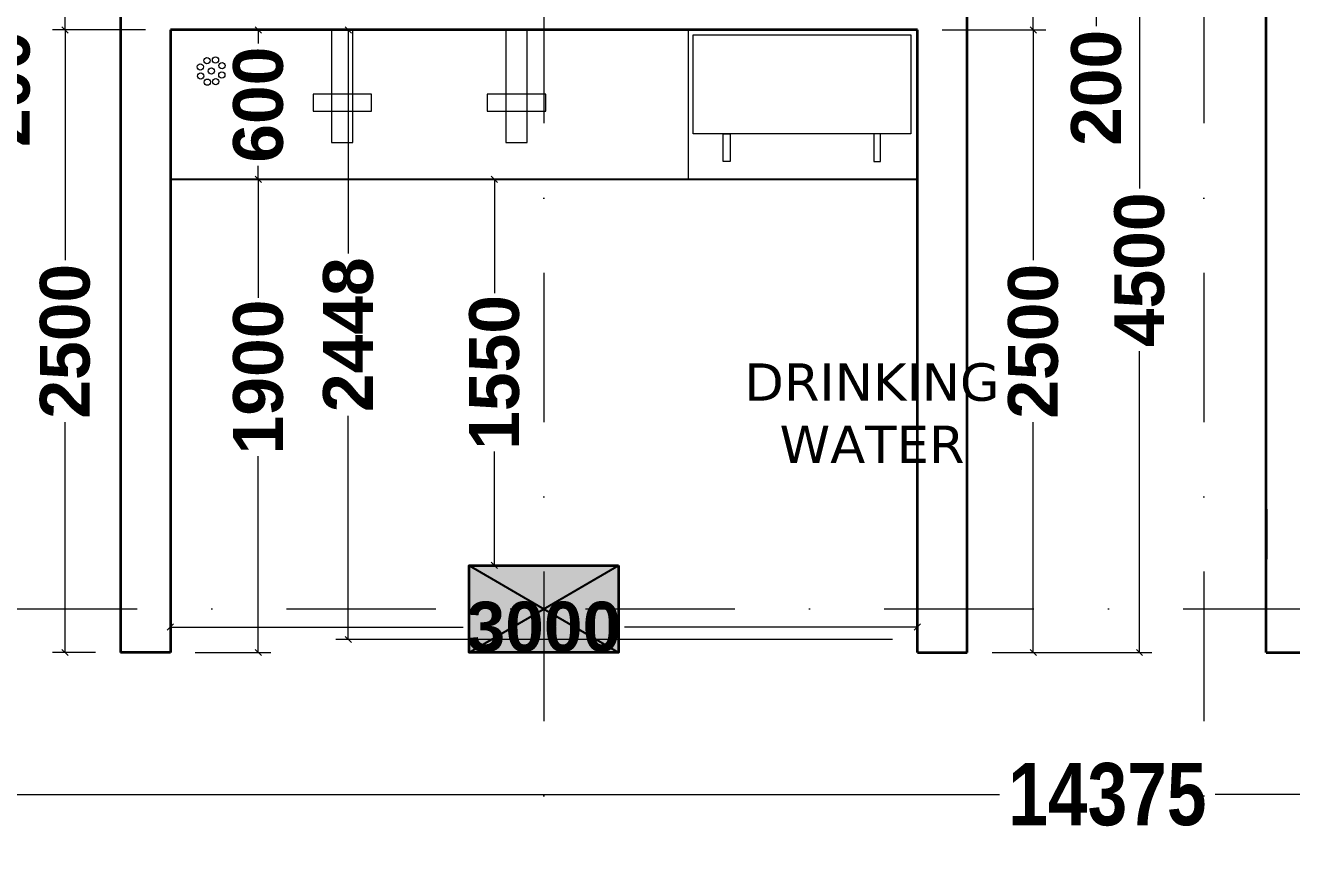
# Model space of a CAD drawing. Header units: millimetres. Extents: x -3092155 to 4513934, y -12317808 to 1850003.
# Drawn here: x -384417 to -379332, y -5682594 to -5679308 of the extents above; entities that cross this region are included whole.
import ezdxf

# ---------------------------------------------------------------- set-up
doc = ezdxf.new("R2010")
doc.units = ezdxf.units.MM
doc.header["$LTSCALE"] = 2
doc.header["$MEASUREMENT"] = 0
doc.header["$PDMODE"] = 34
doc.header["$PDSIZE"] = 500
doc.linetypes.add('DASHDOT', pattern=[1, 0.5, -0.25, 0, -0.25])
for name, color, linetype, lineweight in [('coloumn', 10, 'Continuous', 35), ('D DIM', 250, 'Continuous', 9), ('FIXTURE', 252, 'Continuous', 0), ('GRID', 251, 'DASHDOT', 5), ('TEXT', 7, 'Continuous', 13), ('toi.dim.', 214, 'Continuous', 9), ('WAll', 250, 'Continuous', 35)]:
    doc.layers.add(name, color=color, linetype=linetype, lineweight=lineweight)
doc.styles.add('INNER DIM', font='ARIALNB.TTF', dxfattribs={"height": 250})
doc.styles.add('int dim', font='arialbd.ttf', dxfattribs={"height": 200})
doc.styles.add('style2', font='verdana.ttf')
doc.dimstyles.new('INNER DIM', dxfattribs={"dimscale": 0, "dimtxt": 250, "dimasz": 100, "dimexe": 50, "dimexo": 50, "dimgap": 50, "dimtad": 0, "dimdec": 0, "dimzin": 0, "dimdsep": 46, "dimtxsty": 'INNER DIM', "dimblk": 'ARCHTICK', "dimcen": 100, "dimdle": 50, "dimclrd": 256, "dimclre": 256, "dimclrt": 256, "dimadec": 0, "dimazin": 0, "dimtfac": 1, "dimtdec": 0, "dimtix": 1, "dimtmove": 2, "dimatfit": 3, "dimfxl": 50, "dimfxlon": 1, "dimtolj": 1, "dimtzin": 0, "dimlwd": -1, "dimlwe": -1, "dimarcsym": 1})
doc.dimstyles.new('toilet detail', dxfattribs={"dimtxt": 150, "dimasz": 25, "dimexe": 50, "dimexo": 100, "dimgap": 25, "dimtad": 0, "dimdec": 0, "dimzin": 3, "dimdsep": 46, "dimtxsty": 'int dim', "dimblk": 'OBLIQUE', "dimcen": 90, "dimclrd": 214, "dimclre": 214, "dimclrt": 256, "dimadec": 0, "dimazin": 0, "dimtfac": 1, "dimtdec": 0, "dimtofl": 0, "dimtmove": 1, "dimatfit": 3, "dimfxl": 1, "dimfrac": 1, "dimtolj": 1, "dimtzin": 0, "dimlwd": -1, "dimlwe": -1, "dimarcsym": 1})

# ---------------------------------------------------------------- blocks, each defined once
blk = doc.blocks.new('_ArchTick')
at = {"color": 0, "linetype": 'ByBlock', "const_width": 0.15}
blk.add_lwpolyline([(-0.5, -0.5), (0.5, 0.5)], dxfattribs=at)
blk = doc.blocks.new('*D207')
at = {"layer": 'D DIM', "ltscale": 100, "transparency": 16777216}
for p, q in [((-387259.7111626677, -5682346.702719184), (-387259.7111626677, -5682446.702719184)), ((-372884.7111909318, -5682346.702719184), (-372884.7111909318, -5682446.702719184)), ((-387309.7111626677, -5682396.702719184), (-380504.714587441, -5682396.702719184)), ((-372834.7111909318, -5682396.702719184), (-379639.7077661586, -5682396.702719184))]:
    blk.add_line(p, q, dxfattribs=at)
at = {"layer": 'Defpoints', "color": 0, "lineweight": 50, "ltscale": 100, "transparency": 16777216}
for p in [(-372884.7111909318, -5681826.23265636), (-387259.7111626677, -5681887.129141805), (-372884.7111909318, -5682396.702719184)]:
    blk.add_point(p, dxfattribs=at)
at = {"layer": 'D DIM', "ltscale": 100, "transparency": 16777216, "xscale": 100, "yscale": 100, "zscale": 100, "rotation": 180}
blk.add_blockref('_ArchTick', (-387259.7111626677, -5682396.702719184), dxfattribs=at)
at = {"layer": 'D DIM', "ltscale": 100, "transparency": 16777216, "xscale": 100, "yscale": 100, "zscale": 100}
blk.add_blockref('_ArchTick', (-372884.7111909318, -5682396.702719184), dxfattribs=at)
at = {"layer": 'D DIM', "ltscale": 100, "transparency": 16777216, "insert": (-380072.2111767998, -5682396.702719184), "char_height": 250, "attachment_point": 5, "style": 'INNER DIM'}
blk.add_mtext('\\A1;14375', dxfattribs=at)
blk = doc.blocks.new('*D730')
at = {"layer": 'D DIM', "ltscale": 100, "transparency": 16777216}
for p, q in [((-438689.0668657003, 360.6453613601625), (-438689.0668657003, 460.6453613601625)), ((998.7644366729072, 360.6453613601623), (998.7644366729072, 460.6453613601623)), ((1048.764436672907, 410.6453613601623), (-438739.0668657003, 410.6453613601623))]:
    blk.add_line(p, q, dxfattribs=at)
at = {"layer": 'Defpoints', "color": 0, "lineweight": 50, "ltscale": 100, "transparency": 16777216}
for p in [(-438689.0668657003, 410.6453613601623), (998.7644366729072, -0.0061451550573111), (-438689.0668657006, -5723126.232655427)]:
    blk.add_point(p, dxfattribs=at)
at = {"layer": 'D DIM', "ltscale": 100, "transparency": 16777216, "xscale": 100, "yscale": 100, "zscale": 100, "rotation": 180}
blk.add_blockref('_ArchTick', (-438689.0668657003, 410.6453613601623), dxfattribs=at)
at = {"layer": 'D DIM', "ltscale": 100, "transparency": 16777216, "xscale": 100, "yscale": 100, "zscale": 100}
blk.add_blockref('_ArchTick', (998.7644366729072, 410.6453613601623), dxfattribs=at)
at = {"layer": 'D DIM', "ltscale": 100, "transparency": 16777216, "insert": (1326.455259555951, 835.181085795164), "char_height": 250, "attachment_point": 5, "style": 'INNER DIM'}
blk.add_mtext('\\A1;439688', dxfattribs=at)
blk = doc.blocks.new('F.F')
at = {"layer": 'coloumn', "ltscale": 100}
blk.add_hatch(color=256, dxfattribs=at).paths.add_polyline_path([(-154655.3270420865, -5834806.198561393), (-154655.3270420865, -5835156.198561394), (-155255.3270420865, -5835156.198561394), (-155255.3270420865, -5834806.198561393)])
at = {"layer": 'coloumn', "lineweight": 25, "ltscale": 100}
for p, q in [((-155255.3270420865, -5835156.198561394), (-154655.3270420865, -5834806.198561393)), ((-155255.3270420865, -5834806.198561393), (-154655.3270420865, -5835156.198561394))]:
    blk.add_line(p, q, dxfattribs=at)
at = {"layer": 'coloumn', "ltscale": 100}
blk.add_lwpolyline([(-154655.3270420865, -5834806.198561393), (-154655.3270420865, -5835156.198561394), (-155255.3270420865, -5835156.198561394), (-155255.3270420865, -5834806.198561393)], close=True, dxfattribs=at)
blk = doc.blocks.new('A$C74D42F1A')
at = {"layer": 'FIXTURE', "ltscale": 0.75}
for p, q in [((599.6277170558457, 918.7278344547376), (-0.0040680393576622, 918.7278344547376)), ((-0.0040680393576622, 918.7278344547376), (-0.0040680393576622, 0.0028340416029096)), ((599.6277170558457, 0.0028340416029096), (599.6277170558457, 918.7278344547376)), ((580.2349385488777, 893.2600983036682), (183.1923611788079, 893.2600983036682)), ((183.1923611788079, 893.2600983036682), (183.1923611788079, 19.36302976496518)), ((580.2349385488777, 19.36302976496518), (580.2349385488777, 893.2600983036682)), ((71.8563791946508, 745.0756038846448), (71.8563791946508, 772.0997016895562)), ((71.8563791946508, 772.0997016895562), (183.1923611788079, 772.0997016895562)), ((183.1923611788079, 772.0997016895562), (183.1923611788079, 745.0756038846448)), ((183.1923611788079, 745.0756038846448), (71.8563791946508, 745.0756038846448)), ((183.1923611788079, 167.5475241821259), (71.8563791946508, 167.5475241821259)), ((71.8563791946508, 167.5475241821259), (71.8563791946508, 140.5234263781458)), ((183.1923611788079, 140.5234263781458), (183.1923611788079, 167.5475241821259)), ((71.8563791946508, 140.5234263781458), (183.1923611788079, 140.5234263781458)), ((-0.0040680393576622, 0.0028340416029096), (599.6277170558457, 0.0028340416029096)), ((183.1923611788079, 19.36302976496518), (580.2349385488777, 19.36302976496518))]:
    blk.add_line(p, q, dxfattribs=at)
blk = doc.blocks.new('zzzz')
at = {"layer": 'FIXTURE', "ltscale": 100}
blk.add_lwpolyline([(-1588667.298781028, -5737949.632162906), (-1588667.298781028, -5738401.107161758), (-1588581.798781028, -5738401.107161758), (-1588581.798781028, -5737949.632162906)], dxfattribs=at)
blk.add_lwpolyline([(-1588507.298781028, -5738208.10716176), (-1588741.798781028, -5738208.10716176), (-1588741.798781028, -5738276.107161761), (-1588507.298781028, -5738276.107161761)], close=True, dxfattribs=at)
blk = doc.blocks.new('14')
at = {"layer": 'FIXTURE', "ltscale": 15000}
for centre in [(-56.98899096832612, 27.93758214637637), (-38.20844072954995, 36.0154674127698), (-20.2151071971748, 27.0380796417594), (-64.68213853077668, 9.495943598449239), (-38.12322247237899, 9.495943598449236), (-12.13889834866859, 9.495943598449236), (-56.95706919417716, -7.848507821559906), (-38.20844072954996, -15.28902206820631), (-18.61901848972775, -8.359989639371632)]:
    blk.add_circle(centre, 6.965944811660197, dxfattribs=at)
blk = doc.blocks.new('_Oblique')
at = {"color": 0, "linetype": 'ByBlock', "lineweight": -2}
blk.add_line((-0.5, -0.5), (0.5, 0.5), dxfattribs=at)
blk = doc.blocks.new('*D1144')
at = {"layer": 'Defpoints', "color": 0, "lineweight": 50, "ltscale": 100, "transparency": 16777216}
for p in [(-1465483.812296726, -5391289.477372295), (-1465061.235997061, -5391289.477372295), (-1465261.235997061, -5393789.476752537)]:
    blk.add_point(p, dxfattribs=at)
at = {"layer": 'toi.dim.', "color": 214, "ltscale": 100, "transparency": 16777216}
for p, q in [((-1465161.235997061, -5391289.477372295), (-1465533.812296726, -5391289.477372295)), ((-1465483.812296726, -5391289.477372295), (-1465483.812296726, -5392214.067785472)), ((-1465483.812296726, -5393789.476752537), (-1465483.812296726, -5392864.886339359)), ((-1465361.235997061, -5393789.476752537), (-1465533.812296726, -5393789.476752537))]:
    blk.add_line(p, q, dxfattribs=at)
at = {"layer": 'toi.dim.', "color": 214, "ltscale": 100, "transparency": 16777216, "xscale": 25, "yscale": 25, "zscale": 25}
for p, rotation in [((-1465483.812296726, -5391289.477372295), 90), ((-1465483.812296726, -5393789.476752537), 270)]:
    blk.add_blockref('_Oblique', p, dxfattribs=dict(at, rotation=rotation))
at = {"layer": 'toi.dim.', "ltscale": 100, "transparency": 16777216, "insert": (-1465483.812296725, -5392539.477062415), "char_height": 200, "attachment_point": 5, "rotation": 90, "style": 'int dim'}
blk.add_mtext('\\A1;2500', dxfattribs=at)
blk = doc.blocks.new('*D1147')
at = {"layer": 'Defpoints', "color": 0, "lineweight": 50, "ltscale": 100, "transparency": 16777216}
for p in [(-1462061.627130242, -5391289.477372295), (-1461596.279398512, -5391289.477372295), (-1461861.627130243, -5393789.476752537)]:
    blk.add_point(p, dxfattribs=at)
at = {"layer": 'toi.dim.', "color": 214, "ltscale": 100, "transparency": 16777216}
for p, q in [((-1461961.627130242, -5391289.477372295), (-1461546.279398512, -5391289.477372295)), ((-1461596.279398512, -5391289.477372295), (-1461596.279398512, -5392214.067785472)), ((-1461596.279398512, -5393789.476752537), (-1461596.279398512, -5392864.886339359)), ((-1461761.627130243, -5393789.476752537), (-1461546.279398512, -5393789.476752537))]:
    blk.add_line(p, q, dxfattribs=at)
at = {"layer": 'toi.dim.', "color": 214, "ltscale": 100, "transparency": 16777216, "xscale": 25, "yscale": 25, "zscale": 25}
for p, rotation in [((-1461596.279398512, -5391289.477372295), 90), ((-1461596.279398512, -5393789.476752537), 270)]:
    blk.add_blockref('_Oblique', p, dxfattribs=dict(at, rotation=rotation))
at = {"layer": 'toi.dim.', "ltscale": 100, "transparency": 16777216, "insert": (-1461596.279398511, -5392539.477062415), "char_height": 200, "attachment_point": 5, "rotation": 90, "style": 'int dim'}
blk.add_mtext('\\A1;2500', dxfattribs=at)
blk = doc.blocks.new('*D1148')
at = {"layer": 'Defpoints', "color": 0, "lineweight": 50, "ltscale": 100, "transparency": 16777216}
for p in [(-1461861.635037731, -5391089.477372297), (-1461596.279398512, -5391089.477372297), (-1462061.627130242, -5391289.477372295)]:
    blk.add_point(p, dxfattribs=at)
at = {"layer": 'toi.dim.', "color": 214, "ltscale": 100, "transparency": 16777216}
for p, q in [((-1461761.635037731, -5391089.477372297), (-1461546.279398512, -5391089.477372297)), ((-1461596.279398512, -5391289.477372295), (-1461596.279398512, -5391089.477372297)), ((-1461596.279398512, -5391189.477372296), (-1461343.12926452, -5391224.240430846)), ((-1461343.12926452, -5391224.240430846), (-1461343.12926452, -5391274.240430846)), ((-1461961.627130242, -5391289.477372295), (-1461546.279398512, -5391289.477372295))]:
    blk.add_line(p, q, dxfattribs=at)
at = {"layer": 'toi.dim.', "color": 214, "ltscale": 100, "transparency": 16777216, "xscale": 25, "yscale": 25, "zscale": 25}
for p, rotation in [((-1461596.279398512, -5391089.477372297), 90), ((-1461596.279398512, -5391289.477372295), 270)]:
    blk.add_blockref('_Oblique', p, dxfattribs=dict(at, rotation=rotation))
at = {"layer": 'toi.dim.', "ltscale": 100, "transparency": 16777216, "insert": (-1461343.129264519, -5391521.955301242), "char_height": 200, "attachment_point": 5, "rotation": 90, "style": 'int dim'}
blk.add_mtext('\\A1;200', dxfattribs=at)
blk = doc.blocks.new('*D1150')
at = {"layer": 'Defpoints', "color": 0, "lineweight": 50, "ltscale": 100, "transparency": 16777216}
for p in [(-1465483.812296726, -5391089.477372297), (-1465061.235997061, -5391089.477372297), (-1465061.235997061, -5391289.477372295)]:
    blk.add_point(p, dxfattribs=at)
at = {"layer": 'toi.dim.', "color": 214, "ltscale": 100, "transparency": 16777216}
for p, q in [((-1465161.235997061, -5391089.477372297), (-1465533.812296726, -5391089.477372297)), ((-1465483.812296726, -5391289.477372295), (-1465483.812296726, -5391089.477372297)), ((-1465483.812296726, -5391189.477372296), (-1465724.484193042, -5391228.997069722)), ((-1465724.484193042, -5391228.997069722), (-1465724.484193042, -5391278.997069722)), ((-1465161.235997061, -5391289.477372295), (-1465533.812296726, -5391289.477372295))]:
    blk.add_line(p, q, dxfattribs=at)
at = {"layer": 'toi.dim.', "color": 214, "ltscale": 100, "transparency": 16777216, "xscale": 25, "yscale": 25, "zscale": 25}
for p, rotation in [((-1465483.812296726, -5391089.477372297), 90), ((-1465483.812296726, -5391289.477372295), 270)]:
    blk.add_blockref('_Oblique', p, dxfattribs=dict(at, rotation=rotation))
at = {"layer": 'toi.dim.', "ltscale": 100, "transparency": 16777216, "insert": (-1465724.484193042, -5391526.711940119), "char_height": 200, "attachment_point": 5, "rotation": 90, "style": 'int dim'}
blk.add_mtext('\\A1;200', dxfattribs=at)
blk = doc.blocks.new('*D1160')
at = {"layer": 'Defpoints', "color": 0, "lineweight": 50, "ltscale": 100, "transparency": 16777216}
for p in [(-1461861.627130243, -5389289.477372297), (-1461169.870211504, -5389289.477372297), (-1461861.627130243, -5393789.476752537)]:
    blk.add_point(p, dxfattribs=at)
at = {"layer": 'toi.dim.', "color": 214, "ltscale": 100, "transparency": 16777216}
for p, q in [((-1461761.627130243, -5389289.477372297), (-1461119.870211504, -5389289.477372297)), ((-1461169.870211504, -5389289.477372297), (-1461169.870211504, -5391926.231892514)), ((-1461169.870211504, -5393789.476752537), (-1461169.870211504, -5392578.823979827)), ((-1461761.627130243, -5393789.476752537), (-1461119.870211504, -5393789.476752537))]:
    blk.add_line(p, q, dxfattribs=at)
at = {"layer": 'toi.dim.', "color": 214, "ltscale": 100, "transparency": 16777216, "xscale": 25, "yscale": 25, "zscale": 25}
for p, rotation in [((-1461169.870211504, -5389289.477372297), 90), ((-1461169.870211504, -5393789.476752537), 270)]:
    blk.add_blockref('_Oblique', p, dxfattribs=dict(at, rotation=rotation))
at = {"layer": 'toi.dim.', "ltscale": 100, "transparency": 16777216, "insert": (-1461169.870211504, -5392252.527936169), "char_height": 200, "attachment_point": 5, "rotation": 90, "style": 'int dim'}
blk.add_mtext('\\A1;4500', dxfattribs=at)
blk = doc.blocks.new('*D1170')
at = {"layer": 'Defpoints', "color": 0, "lineweight": 50, "ltscale": 100, "transparency": 16777216}
for p in [(-1464731.737263485, -5391289.477372295), (-1464904.262012433, -5391889.477372293), (-1464707.996817354, -5391889.477372293)]:
    blk.add_point(p, dxfattribs=at)
at = {"layer": 'toi.dim.', "color": 214, "ltscale": 100, "transparency": 16777216}
for p, q in [((-1464707.996817354, -5391289.477372295), (-1464707.996817354, -5391344.218163562)), ((-1464631.737263486, -5391289.477372295), (-1464657.996817354, -5391289.477372295)), ((-1464707.996817354, -5391889.477372293), (-1464707.996817354, -5391834.736581025)), ((-1464804.262012433, -5391889.477372293), (-1464657.996817354, -5391889.477372293))]:
    blk.add_line(p, q, dxfattribs=at)
at = {"layer": 'toi.dim.', "color": 214, "ltscale": 100, "transparency": 16777216, "xscale": 25, "yscale": 25, "zscale": 25}
for p, rotation in [((-1464707.996817354, -5391289.477372295), 90), ((-1464707.996817354, -5391889.477372293), 270)]:
    blk.add_blockref('_Oblique', p, dxfattribs=dict(at, rotation=rotation))
at = {"layer": 'toi.dim.', "ltscale": 100, "transparency": 16777216, "insert": (-1464707.996817353, -5391589.477372295), "char_height": 200, "attachment_point": 5, "rotation": 90, "style": 'int dim'}
blk.add_mtext('\\A1;600', dxfattribs=at)
blk = doc.blocks.new('*D1171')
at = {"layer": 'Defpoints', "color": 0, "lineweight": 50, "ltscale": 100, "transparency": 16777216}
for p in [(-1464904.262012433, -5391889.477372293), (-1465061.235997061, -5393789.476752537), (-1464707.996817354, -5393789.476752537)]:
    blk.add_point(p, dxfattribs=at)
at = {"layer": 'toi.dim.', "color": 214, "ltscale": 100, "transparency": 16777216}
for p, q in [((-1464804.262012433, -5391889.477372293), (-1464657.996817354, -5391889.477372293)), ((-1464707.996817354, -5391889.477372293), (-1464707.996817354, -5392365.111276594)), ((-1464707.996817354, -5393789.476752537), (-1464707.996817354, -5393000.78658355)), ((-1464961.235997061, -5393789.476752537), (-1464657.996817354, -5393789.476752537))]:
    blk.add_line(p, q, dxfattribs=at)
at = {"layer": 'toi.dim.', "color": 214, "ltscale": 100, "transparency": 16777216, "xscale": 25, "yscale": 25, "zscale": 25}
for p, rotation in [((-1464707.996817354, -5391889.477372293), 90), ((-1464707.996817354, -5393789.476752537), 270)]:
    blk.add_blockref('_Oblique', p, dxfattribs=dict(at, rotation=rotation))
at = {"layer": 'toi.dim.', "ltscale": 100, "transparency": 16777216, "insert": (-1464707.996817353, -5392682.948930072), "char_height": 200, "attachment_point": 5, "rotation": 90, "style": 'int dim'}
blk.add_mtext('\\A1;1900', dxfattribs=at)
blk = doc.blocks.new('*D1101')
at = {"layer": 'Defpoints', "color": 0, "lineweight": 50, "ltscale": 100, "transparency": 16777216}
for p in [(-1463597.763172456, -5391889.477372293), (-1463861.241707718, -5393439.476411749), (-1463759.964882196, -5393439.476411749)]:
    blk.add_point(p, dxfattribs=at)
at = {"layer": 'toi.dim.', "color": 214, "ltscale": 100, "transparency": 16777216}
for p, q in [((-1463697.763172456, -5391889.477372293), (-1463809.964882196, -5391889.477372293)), ((-1463759.964882196, -5391889.477372293), (-1463759.964882196, -5392346.639238541)), ((-1463759.964882196, -5393439.476411749), (-1463759.964882196, -5392982.314545499)), ((-1463761.241707718, -5393439.476411749), (-1463709.964882196, -5393439.476411749))]:
    blk.add_line(p, q, dxfattribs=at)
at = {"layer": 'toi.dim.', "color": 214, "ltscale": 100, "transparency": 16777216, "xscale": 25, "yscale": 25, "zscale": 25}
for p, rotation in [((-1463759.964882196, -5391889.477372293), 90), ((-1463759.964882196, -5393439.476411749), 270)]:
    blk.add_blockref('_Oblique', p, dxfattribs=dict(at, rotation=rotation))
at = {"layer": 'toi.dim.', "ltscale": 100, "transparency": 16777216, "insert": (-1463759.964882195, -5392664.47689202), "char_height": 200, "attachment_point": 5, "rotation": 90, "style": 'int dim'}
blk.add_mtext('\\A1;1550', dxfattribs=at)
blk = doc.blocks.new('*D1194')
at = {"layer": 'Defpoints', "color": 0, "lineweight": 50, "ltscale": 100, "transparency": 16777216}
for p in [(-1465061.235997061, -5392539.477062415), (-1462061.627130242, -5392539.477062415), (-1462061.627130242, -5393687.032750099)]:
    blk.add_point(p, dxfattribs=at)
at = {"layer": 'toi.dim.', "color": 214, "ltscale": 100, "transparency": 16777216}
for p, q in [((-1465061.235997061, -5392639.477062415), (-1465061.235997061, -5393737.032750099)), ((-1462061.627130242, -5392639.477062415), (-1462061.627130242, -5393737.032750099)), ((-1465061.235997061, -5393687.032750099), (-1463885.067307172, -5393687.032750099)), ((-1462061.627130242, -5393687.032750099), (-1463237.795820132, -5393687.032750099))]:
    blk.add_line(p, q, dxfattribs=at)
at = {"layer": 'toi.dim.', "color": 214, "ltscale": 100, "transparency": 16777216, "xscale": 25, "yscale": 25, "zscale": 25, "rotation": 180}
blk.add_blockref('_Oblique', (-1465061.235997061, -5393687.032750099), dxfattribs=at)
at = {"layer": 'toi.dim.', "color": 214, "ltscale": 100, "transparency": 16777216, "xscale": 25, "yscale": 25, "zscale": 25}
blk.add_blockref('_Oblique', (-1462061.627130242, -5393687.032750099), dxfattribs=at)
at = {"layer": 'toi.dim.', "ltscale": 100, "transparency": 16777216, "insert": (-1463561.431563652, -5393687.032750099), "char_height": 200, "attachment_point": 5, "style": 'int dim'}
blk.add_mtext('\\A1;3000', dxfattribs=at)
blk = doc.blocks.new('*D1195')
at = {"layer": 'Defpoints', "color": 0, "lineweight": 50, "ltscale": 100, "transparency": 16777216}
for p in [(-1463320.397533418, -5391289.477372295), (-1464346.588806809, -5393737.032750099), (-1462061.627130242, -5393737.032750099)]:
    blk.add_point(p, dxfattribs=at)
at = {"layer": 'toi.dim.', "color": 214, "ltscale": 100, "transparency": 16777216}
for p, q in [((-1463420.397533418, -5391289.477372295), (-1464396.588806809, -5391289.477372295)), ((-1464346.588806809, -5391289.477372295), (-1464346.588806809, -5392187.231868835)), ((-1464346.588806809, -5393737.032750099), (-1464346.588806809, -5392839.278253557)), ((-1462161.627130243, -5393737.032750099), (-1464396.588806809, -5393737.032750099))]:
    blk.add_line(p, q, dxfattribs=at)
at = {"layer": 'toi.dim.', "color": 214, "ltscale": 100, "transparency": 16777216, "xscale": 25, "yscale": 25, "zscale": 25}
for p, rotation in [((-1464346.588806809, -5391289.477372295), 90), ((-1464346.588806809, -5393737.032750099), 270)]:
    blk.add_blockref('_Oblique', p, dxfattribs=dict(at, rotation=rotation))
at = {"layer": 'toi.dim.', "ltscale": 100, "transparency": 16777216, "insert": (-1464346.588806808, -5392513.255061196), "char_height": 200, "attachment_point": 5, "rotation": 90, "style": 'int dim'}
blk.add_mtext('\\A1;2448', dxfattribs=at)
blk = doc.blocks.new('7u6ujuj')
at = {"layer": 'WAll', "ltscale": 100}
for p, q in [((-1460661.627130243, -5393789.477713067), (-1460661.62851168, -5390189.477368872)), ((-1465261.235997061, -5391089.477372297), (-1465261.235997061, -5393789.476752537)), ((-1461861.627130243, -5393789.476752537), (-1461861.627130243, -5391089.477372297)), ((-1462061.627130242, -5391289.477372295), (-1465061.235997061, -5391289.477372295)), ((-1465061.235997061, -5391289.477372295), (-1465061.235997061, -5393789.476752537)), ((-1462061.627130242, -5393789.476752537), (-1462061.627130242, -5391289.477372295)), ((-1460661.627130243, -5392832.088468947), (-1460661.238794016, -5392832.087508419)), ((-1460661.627130243, -5393214.099689505), (-1460661.627130243, -5393414.099689506)), ((-1465061.235997061, -5393789.476752537), (-1465261.235997061, -5393789.476752537)), ((-1462061.627130242, -5393789.476752537), (-1461861.627130243, -5393789.476752537)), ((-1460661.627130243, -5393789.477713067), (-1457261.238793896, -5393789.47675254))]:
    blk.add_line(p, q, dxfattribs=at)
at = {"layer": 'WAll', "lineweight": 25, "ltscale": 100}
blk.add_line((-1462061.627130242, -5391889.477372293), (-1465061.23599706, -5391889.477372293), dxfattribs=at)
at = {"layer": 'FIXTURE', "ltscale": 100}
for p in [(124253.696650373, 346660.1547906129), (124953.196650373, 346660.1547906129)]:
    blk.add_blockref('zzzz', p, dxfattribs=at)
at = {"layer": 'FIXTURE', "ltscale": 100, "xscale": -1, "rotation": 270}
blk.add_blockref('A$C74D42F1A', (-1462981.354964697, -5391889.473304254), dxfattribs=at)
at = {"layer": 'FIXTURE', "xscale": 1.8, "yscale": 1.8, "zscale": 1.8, "rotation": 69.528809267868}
blk.add_blockref('14', (-1464856.170380658, -5391395.980261395), dxfattribs=at)
at = {"layer": 'TEXT', "ltscale": 100, "insert": (-1462756.236574999, -5392628.276216077), "char_height": 150, "attachment_point": 1, "style": 'style2'}
blk.add_mtext('\\pxqc;DRINKING\\PWATER ', dxfattribs=at)
at = {"layer": 'toi.dim.', "ltscale": 100}
for base, p1, p2, picture, middle in [((-1461169.870211504, -5389289.477372297), (-1461861.627130243, -5393789.476752537), (-1461861.627130243, -5389289.477372297), '*D1160', (-1461169.870211504, -5392252.527936169)), ((-1465483.812296726, -5391089.477372297), (-1465061.235997061, -5391289.477372295), (-1465061.235997061, -5391089.477372297), '*D1150', (-1465724.484193042, -5391303.997069721)), ((-1461596.279398512, -5391089.477372297), (-1462061.627130242, -5391289.477372295), (-1461861.635037731, -5391089.477372297), '*D1148', (-1461343.129264519, -5391299.240430846))]:
    dim = blk.add_linear_dim(base=base, p1=p1, p2=p2, angle=90, dimstyle='toilet detail', dxfattribs=at)
    dim.commit()
    dim.dimension.update_dxf_attribs({"geometry": picture, "text_midpoint": middle, "dimtype": 160})
for base, p1, p2, picture, middle in [((-1465483.812296726, -5391289.477372295), (-1465261.235997061, -5393789.476752537), (-1465061.235997061, -5391289.477372295), '*D1144', (-1465483.812296725, -5392539.477062415)), ((-1464707.996817355, -5391889.477372293), (-1464731.737263486, -5391289.477372295), (-1464904.262012433, -5391889.477372293), '*D1170', (-1464707.996817353, -5391589.477372295)), ((-1464346.588806808, -5393737.032750099), (-1463320.397533417, -5391289.477372295), (-1462061.627130242, -5393737.032750099), '*D1195', (-1464346.588806808, -5392513.255061196)), ((-1461596.279398512, -5391289.477372295), (-1461861.627130243, -5393789.476752537), (-1462061.627130242, -5391289.477372295), '*D1147', (-1461596.279398511, -5392539.477062415)), ((-1463759.964882196, -5393439.476411749), (-1463597.763172456, -5391889.477372293), (-1463861.241707718, -5393439.476411749), '*D1101', (-1463759.964882195, -5392664.47689202))]:
    dim = blk.add_linear_dim(base=base, p1=p1, p2=p2, angle=90, dimstyle='toilet detail', dxfattribs=at)
    dim.commit()
    dim.dimension.update_dxf_attribs({"geometry": picture, "text_midpoint": middle})
dim = blk.add_linear_dim(base=(-1464707.996817354, -5393789.476752537), p1=(-1464904.262012433, -5391889.477372293), p2=(-1465061.235997061, -5393789.476752537), angle=90, dimstyle='toilet detail', dxfattribs=at)
dim.commit()
dim.dimension.update_dxf_attribs({"geometry": '*D1171', "text_midpoint": (-1464707.996817353, -5392682.948930072), "dimtype": 160, "insert": (-2.328306436538696e-10, 0)})
dim = blk.add_linear_dim(base=(-1462061.627130242, -5393687.0327501), p1=(-1465061.235997061, -5392539.477062416), p2=(-1462061.627130242, -5392539.477062416), dimstyle='toilet detail', dxfattribs=at)
dim.commit()
dim.dimension.update_dxf_attribs({"geometry": '*D1194', "text_midpoint": (-1463561.431563652, -5393687.0327501), "insert": (0, -9.313225746154785e-10)})

msp = doc.modelspace()

# ---------------------------------------------------------------- linework, layer by layer
at = {"layer": 'GRID', "color": 5, "ltscale": 600}
for p, q in [((-382334.7111627078, -5657499.373618293), (-382334.7111627078, -5742293.190363009)), ((-379684.711162709, -5657499.373618303), (-379684.7111627096, -5742293.190362998))]:
    msp.add_line(p, q, dxfattribs=at)
at = {"layer": 'GRID', "color": 6, "ltscale": 600}
msp.add_line((-460174.5851218564, -5681651.232656341), (-367335.1246837269, -5681651.232656344), dxfattribs=at)

# ---------------------------------------------------------------- block references
at = {"layer": 'coloumn'}
msp.add_blockref('F.F', (-227379.7976416377, 153329.9659050368), dxfattribs=at)
at = {"layer": 'WAll'}
msp.add_blockref('7u6ujuj', (1081226.543007548, -288036.7615216254), dxfattribs=at)

# ---------------------------------------------------------------- dimensions: what is measured, and where the dimension line sits
at = {"layer": 'D DIM', "ltscale": 100}
dim = msp.add_linear_dim(base=(-438689.0668657003, 410.6453613601623), p1=(998.7644366729072, -0.0061451550573111), p2=(-438689.0668657006, -5723126.232655427), dimstyle='INNER DIM', override={"dimscale": 1}, dxfattribs=at)
dim.commit()
dim.dimension.update_dxf_attribs({"geometry": '*D730', "text_midpoint": (1326.455259555951, 835.181085795164), "dimtype": 160})
dim = msp.add_linear_dim(base=(-372884.7111909318, -5682396.702719184), p1=(-387259.7111626677, -5681887.129141805), p2=(-372884.7111909318, -5681826.23265636), dimstyle='INNER DIM', override={"dimscale": 1}, dxfattribs=at)
dim.commit()
dim.dimension.update_dxf_attribs({"geometry": '*D207', "text_midpoint": (-380072.2111767998, -5682396.702719184)})

doc.saveas('drawing.dxf')
